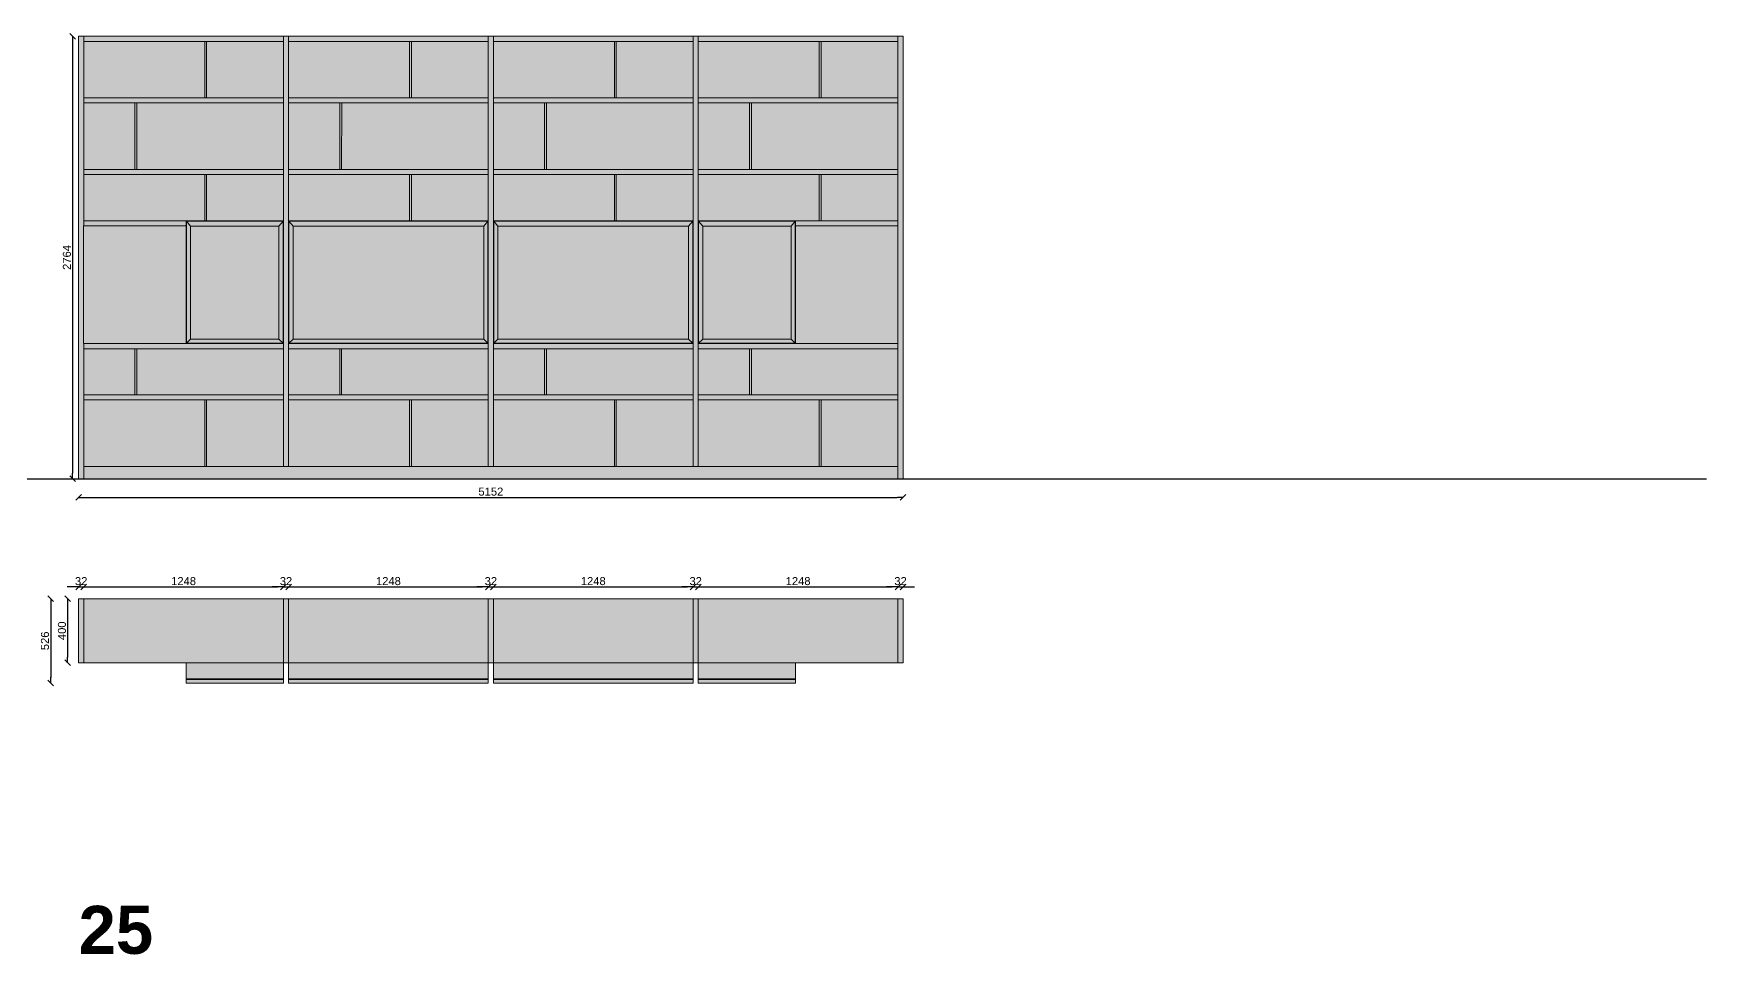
# Model space of a CAD drawing. Header units: inches. Extents: x -2150 to 187520, y -61540 to -22885.
# Drawn here: x 29867 to 40322, y -61540 to -55787 of the extents above; entities that cross this region are included whole.
import ezdxf

# ---------------------------------------------------------------- set-up
doc = ezdxf.new("R2010")
doc.units = ezdxf.units.IN
doc.header["$MEASUREMENT"] = 0
doc.layers.add('Linee arredi', color=3, linetype='Continuous', lineweight=20)
doc.layers.add('Retino arredi', color=7, linetype='Continuous', lineweight=0)
doc.layers.add('Quote', color=5, linetype='Continuous')
doc.styles.add('Arial', font='Arial.ttf')
doc.styles.add('Arial (bold)', font='Arial Bold.ttf')
doc.dimstyles.new('M&C_quote arredo', dxfattribs={"dimtxt": 50, "dimasz": 35.34668, "dimexe": 0, "dimexo": 0, "dimgap": 10, "dimtad": 1, "dimdec": 0, "dimtxsty": 'Arial', "dimblk": 'VW_SLASH', "dimcen": 0, "dimse1": 1, "dimse2": 1, "dimazin": 0, "dimtfac": 1, "dimtdec": 0, "dimtix": 1, "dimtmove": 0, "dimatfit": 0, "dimldrblk": 'VW_SLASH', "dimfxl": 0, "dimfxlon": 1, "dimfrac": 2, "dimtolj": 1, "dimarcsym": 0})

# ---------------------------------------------------------------- blocks, each defined once
blk = doc.blocks.new('VW_SLASH')
at = {"color": 0, "linetype": 'ByBlock', "lineweight": -2, "transparency": 16777216}
blk.add_line((0, 0), (-1, 0), dxfattribs=at)
at = {"color": 0, "linetype": 'Continuous', "lineweight": -2, "transparency": 16777216, "flags": 128}
blk.add_lwpolyline([(0.5, 0.5), (-0.5, -0.5)], dxfattribs=at)
blk = doc.blocks.new('*D199')
at = {"layer": 'Defpoints', "color": 0, "transparency": 16777216}
for p in [(30149, -59318), (30080, -59718), (30149, -59718)]:
    blk.add_point(p, dxfattribs=at)
at = {"layer": 'Quote', "color": 0, "lineweight": -2, "transparency": 16777216}
blk.add_line((30080, -59354), (30080, -59683), dxfattribs=at)
at = {"layer": 'Quote', "color": 0, "lineweight": -2, "transparency": 16777216, "xscale": 35.3466796875, "yscale": 35.3466796875, "zscale": 35.3466796875}
for p, rotation in [((30080, -59318), 90), ((30080, -59718), 270)]:
    blk.add_blockref('VW_SLASH', p, dxfattribs=dict(at, rotation=rotation))
at = {"layer": 'Quote', "color": 0, "transparency": 16777216, "insert": (30045, -59518), "char_height": 50, "attachment_point": 5, "rotation": 90, "style": 'Arial'}
blk.add_mtext('\\A1;400', dxfattribs=at)
blk = doc.blocks.new('*D200')
at = {"layer": 'Defpoints', "color": 0, "transparency": 16777216}
for p in [(30149, -59318), (29975, -59844), (30821, -59844)]:
    blk.add_point(p, dxfattribs=at)
at = {"layer": 'Quote', "color": 0, "lineweight": -2, "transparency": 16777216}
blk.add_line((29975, -59354), (29975, -59809), dxfattribs=at)
at = {"layer": 'Quote', "color": 0, "lineweight": -2, "transparency": 16777216, "xscale": 35.3466796875, "yscale": 35.3466796875, "zscale": 35.3466796875}
for p, rotation in [((29975, -59318), 90), ((29975, -59844), 270)]:
    blk.add_blockref('VW_SLASH', p, dxfattribs=dict(at, rotation=rotation))
at = {"layer": 'Quote', "color": 0, "transparency": 16777216, "insert": (29939, -59581), "char_height": 50, "attachment_point": 5, "rotation": 90, "style": 'Arial'}
blk.add_mtext('\\A1;526', dxfattribs=at)
blk = doc.blocks.new('*D201')
at = {"layer": 'Defpoints', "color": 0, "transparency": 16777216}
for p in [(30181, -59244), (30149, -59318), (30181, -59318)]:
    blk.add_point(p, dxfattribs=at)
at = {"layer": 'Quote', "color": 0, "lineweight": -2, "transparency": 16777216}
for p, q in [((30113, -59244), (30078, -59244)), ((30149, -59244), (30181, -59244)), ((30216, -59244), (30252, -59244))]:
    blk.add_line(p, q, dxfattribs=at)
at = {"layer": 'Quote', "color": 0, "lineweight": -2, "transparency": 16777216, "xscale": 35.3466796875, "yscale": 35.3466796875, "zscale": 35.3466796875}
blk.add_blockref('VW_SLASH', (30149, -59244), dxfattribs=at)
at = {"layer": 'Quote', "color": 0, "lineweight": -2, "transparency": 16777216, "xscale": 35.3466796875, "yscale": 35.3466796875, "zscale": 35.3466796875, "rotation": 180}
blk.add_blockref('VW_SLASH', (30181, -59244), dxfattribs=at)
at = {"layer": 'Quote', "color": 0, "transparency": 16777216, "insert": (30165, -59208), "char_height": 50, "attachment_point": 5, "style": 'Arial'}
blk.add_mtext('\\A1;32', dxfattribs=at)
blk = doc.blocks.new('*D202')
at = {"layer": 'Defpoints', "color": 0, "transparency": 16777216}
for p in [(31429, -59244), (30181, -59318), (31429, -59318)]:
    blk.add_point(p, dxfattribs=at)
at = {"layer": 'Quote', "color": 0, "lineweight": -2, "transparency": 16777216}
blk.add_line((30216, -59244), (31393, -59244), dxfattribs=at)
at = {"layer": 'Quote', "color": 0, "lineweight": -2, "transparency": 16777216, "xscale": 35.3466796875, "yscale": 35.3466796875, "zscale": 35.3466796875, "rotation": 180}
blk.add_blockref('VW_SLASH', (30181, -59244), dxfattribs=at)
at = {"layer": 'Quote', "color": 0, "lineweight": -2, "transparency": 16777216, "xscale": 35.3466796875, "yscale": 35.3466796875, "zscale": 35.3466796875}
blk.add_blockref('VW_SLASH', (31429, -59244), dxfattribs=at)
at = {"layer": 'Quote', "color": 0, "transparency": 16777216, "insert": (30805, -59208), "char_height": 50, "attachment_point": 5, "style": 'Arial'}
blk.add_mtext('\\A1;1248', dxfattribs=at)
blk = doc.blocks.new('*D203')
at = {"layer": 'Defpoints', "color": 0, "transparency": 16777216}
for p in [(30149, -55804), (30111, -58568), (30149, -58568)]:
    blk.add_point(p, dxfattribs=at)
at = {"layer": 'Quote', "color": 0, "lineweight": -2, "transparency": 16777216}
blk.add_line((30111, -55840), (30111, -58533), dxfattribs=at)
at = {"layer": 'Quote', "color": 0, "lineweight": -2, "transparency": 16777216, "xscale": 35.3466796875, "yscale": 35.3466796875, "zscale": 35.3466796875}
for p, rotation in [((30111, -55804), 90), ((30111, -58568), 270)]:
    blk.add_blockref('VW_SLASH', p, dxfattribs=dict(at, rotation=rotation))
at = {"layer": 'Quote', "color": 0, "transparency": 16777216, "insert": (30076, -57186), "char_height": 50, "attachment_point": 5, "rotation": 90, "style": 'Arial'}
blk.add_mtext('\\A1;2764', dxfattribs=at)
blk = doc.blocks.new('*D204')
at = {"layer": 'Defpoints', "color": 0, "transparency": 16777216}
for p in [(30149, -58568), (35301, -58568), (35301, -58685)]:
    blk.add_point(p, dxfattribs=at)
at = {"layer": 'Quote', "color": 0, "lineweight": -2, "transparency": 16777216}
blk.add_line((30184, -58685), (35265, -58685), dxfattribs=at)
at = {"layer": 'Quote', "color": 0, "lineweight": -2, "transparency": 16777216, "xscale": 35.3466796875, "yscale": 35.3466796875, "zscale": 35.3466796875, "rotation": 180}
blk.add_blockref('VW_SLASH', (30149, -58685), dxfattribs=at)
at = {"layer": 'Quote', "color": 0, "lineweight": -2, "transparency": 16777216, "xscale": 35.3466796875, "yscale": 35.3466796875, "zscale": 35.3466796875}
blk.add_blockref('VW_SLASH', (35301, -58685), dxfattribs=at)
at = {"layer": 'Quote', "color": 0, "transparency": 16777216, "insert": (32725, -58649), "char_height": 50, "attachment_point": 5, "style": 'Arial'}
blk.add_mtext('\\A1;5152', dxfattribs=at)
blk = doc.blocks.new('*D205')
at = {"layer": 'Defpoints', "color": 0, "transparency": 16777216}
for p in [(31461, -59244), (31429, -59318), (31461, -59318)]:
    blk.add_point(p, dxfattribs=at)
at = {"layer": 'Quote', "color": 0, "lineweight": -2, "transparency": 16777216}
for p, q in [((31393, -59244), (31358, -59244)), ((31429, -59244), (31461, -59244)), ((31496, -59244), (31532, -59244))]:
    blk.add_line(p, q, dxfattribs=at)
at = {"layer": 'Quote', "color": 0, "lineweight": -2, "transparency": 16777216, "xscale": 35.3466796875, "yscale": 35.3466796875, "zscale": 35.3466796875}
blk.add_blockref('VW_SLASH', (31429, -59244), dxfattribs=at)
at = {"layer": 'Quote', "color": 0, "lineweight": -2, "transparency": 16777216, "xscale": 35.3466796875, "yscale": 35.3466796875, "zscale": 35.3466796875, "rotation": 180}
blk.add_blockref('VW_SLASH', (31461, -59244), dxfattribs=at)
at = {"layer": 'Quote', "color": 0, "transparency": 16777216, "insert": (31445, -59208), "char_height": 50, "attachment_point": 5, "style": 'Arial'}
blk.add_mtext('\\A1;32', dxfattribs=at)
blk = doc.blocks.new('*D206')
at = {"layer": 'Defpoints', "color": 0, "transparency": 16777216}
for p in [(32709, -59244), (31461, -59318), (32709, -59318)]:
    blk.add_point(p, dxfattribs=at)
at = {"layer": 'Quote', "color": 0, "lineweight": -2, "transparency": 16777216}
blk.add_line((31496, -59244), (32673, -59244), dxfattribs=at)
at = {"layer": 'Quote', "color": 0, "lineweight": -2, "transparency": 16777216, "xscale": 35.3466796875, "yscale": 35.3466796875, "zscale": 35.3466796875, "rotation": 180}
blk.add_blockref('VW_SLASH', (31461, -59244), dxfattribs=at)
at = {"layer": 'Quote', "color": 0, "lineweight": -2, "transparency": 16777216, "xscale": 35.3466796875, "yscale": 35.3466796875, "zscale": 35.3466796875}
blk.add_blockref('VW_SLASH', (32709, -59244), dxfattribs=at)
at = {"layer": 'Quote', "color": 0, "transparency": 16777216, "insert": (32085, -59208), "char_height": 50, "attachment_point": 5, "style": 'Arial'}
blk.add_mtext('\\A1;1248', dxfattribs=at)
blk = doc.blocks.new('*D207')
at = {"layer": 'Defpoints', "color": 0, "transparency": 16777216}
for p in [(32741, -59244), (32709, -59318), (32741, -59318)]:
    blk.add_point(p, dxfattribs=at)
at = {"layer": 'Quote', "color": 0, "lineweight": -2, "transparency": 16777216}
for p, q in [((32673, -59244), (32638, -59244)), ((32709, -59244), (32741, -59244)), ((32776, -59244), (32812, -59244))]:
    blk.add_line(p, q, dxfattribs=at)
at = {"layer": 'Quote', "color": 0, "lineweight": -2, "transparency": 16777216, "xscale": 35.3466796875, "yscale": 35.3466796875, "zscale": 35.3466796875}
blk.add_blockref('VW_SLASH', (32709, -59244), dxfattribs=at)
at = {"layer": 'Quote', "color": 0, "lineweight": -2, "transparency": 16777216, "xscale": 35.3466796875, "yscale": 35.3466796875, "zscale": 35.3466796875, "rotation": 180}
blk.add_blockref('VW_SLASH', (32741, -59244), dxfattribs=at)
at = {"layer": 'Quote', "color": 0, "transparency": 16777216, "insert": (32725, -59208), "char_height": 50, "attachment_point": 5, "style": 'Arial'}
blk.add_mtext('\\A1;32', dxfattribs=at)
blk = doc.blocks.new('*D208')
at = {"layer": 'Defpoints', "color": 0, "transparency": 16777216}
for p in [(33989, -59244), (32741, -59318), (33989, -59318)]:
    blk.add_point(p, dxfattribs=at)
at = {"layer": 'Quote', "color": 0, "lineweight": -2, "transparency": 16777216}
blk.add_line((32776, -59244), (33953, -59244), dxfattribs=at)
at = {"layer": 'Quote', "color": 0, "lineweight": -2, "transparency": 16777216, "xscale": 35.3466796875, "yscale": 35.3466796875, "zscale": 35.3466796875, "rotation": 180}
blk.add_blockref('VW_SLASH', (32741, -59244), dxfattribs=at)
at = {"layer": 'Quote', "color": 0, "lineweight": -2, "transparency": 16777216, "xscale": 35.3466796875, "yscale": 35.3466796875, "zscale": 35.3466796875}
blk.add_blockref('VW_SLASH', (33989, -59244), dxfattribs=at)
at = {"layer": 'Quote', "color": 0, "transparency": 16777216, "insert": (33365, -59208), "char_height": 50, "attachment_point": 5, "style": 'Arial'}
blk.add_mtext('\\A1;1248', dxfattribs=at)
blk = doc.blocks.new('*D209')
at = {"layer": 'Defpoints', "color": 0, "transparency": 16777216}
for p in [(34021, -59244), (33989, -59318), (34021, -59318)]:
    blk.add_point(p, dxfattribs=at)
at = {"layer": 'Quote', "color": 0, "lineweight": -2, "transparency": 16777216}
for p, q in [((33953, -59244), (33918, -59244)), ((33989, -59244), (34021, -59244)), ((34056, -59244), (34092, -59244))]:
    blk.add_line(p, q, dxfattribs=at)
at = {"layer": 'Quote', "color": 0, "lineweight": -2, "transparency": 16777216, "xscale": 35.3466796875, "yscale": 35.3466796875, "zscale": 35.3466796875}
blk.add_blockref('VW_SLASH', (33989, -59244), dxfattribs=at)
at = {"layer": 'Quote', "color": 0, "lineweight": -2, "transparency": 16777216, "xscale": 35.3466796875, "yscale": 35.3466796875, "zscale": 35.3466796875, "rotation": 180}
blk.add_blockref('VW_SLASH', (34021, -59244), dxfattribs=at)
at = {"layer": 'Quote', "color": 0, "transparency": 16777216, "insert": (34005, -59208), "char_height": 50, "attachment_point": 5, "style": 'Arial'}
blk.add_mtext('\\A1;32', dxfattribs=at)
blk = doc.blocks.new('*D210')
at = {"layer": 'Defpoints', "color": 0, "transparency": 16777216}
for p in [(35269, -59244), (34021, -59318), (35269, -59318)]:
    blk.add_point(p, dxfattribs=at)
at = {"layer": 'Quote', "color": 0, "lineweight": -2, "transparency": 16777216}
blk.add_line((34056, -59244), (35233, -59244), dxfattribs=at)
at = {"layer": 'Quote', "color": 0, "lineweight": -2, "transparency": 16777216, "xscale": 35.3466796875, "yscale": 35.3466796875, "zscale": 35.3466796875, "rotation": 180}
blk.add_blockref('VW_SLASH', (34021, -59244), dxfattribs=at)
at = {"layer": 'Quote', "color": 0, "lineweight": -2, "transparency": 16777216, "xscale": 35.3466796875, "yscale": 35.3466796875, "zscale": 35.3466796875}
blk.add_blockref('VW_SLASH', (35269, -59244), dxfattribs=at)
at = {"layer": 'Quote', "color": 0, "transparency": 16777216, "insert": (34645, -59208), "char_height": 50, "attachment_point": 5, "style": 'Arial'}
blk.add_mtext('\\A1;1248', dxfattribs=at)
blk = doc.blocks.new('*D211')
at = {"layer": 'Defpoints', "color": 0, "transparency": 16777216}
for p in [(35301, -59244), (35269, -59318), (35301, -59318)]:
    blk.add_point(p, dxfattribs=at)
at = {"layer": 'Quote', "color": 0, "lineweight": -2, "transparency": 16777216}
for p, q in [((35233, -59244), (35198, -59244)), ((35269, -59244), (35301, -59244)), ((35336, -59244), (35372, -59244))]:
    blk.add_line(p, q, dxfattribs=at)
at = {"layer": 'Quote', "color": 0, "lineweight": -2, "transparency": 16777216, "xscale": 35.3466796875, "yscale": 35.3466796875, "zscale": 35.3466796875}
blk.add_blockref('VW_SLASH', (35269, -59244), dxfattribs=at)
at = {"layer": 'Quote', "color": 0, "lineweight": -2, "transparency": 16777216, "xscale": 35.3466796875, "yscale": 35.3466796875, "zscale": 35.3466796875, "rotation": 180}
blk.add_blockref('VW_SLASH', (35301, -59244), dxfattribs=at)
at = {"layer": 'Quote', "color": 0, "transparency": 16777216, "insert": (35285, -59208), "char_height": 50, "attachment_point": 5, "style": 'Arial'}
blk.add_mtext('\\A1;32', dxfattribs=at)

msp = doc.modelspace()

# ---------------------------------------------------------------- hatches: boundary and pattern name
at = {"layer": 'Retino arredi'}
h = msp.add_hatch(color=256, dxfattribs=at)
h.dxf.hatch_style = 1
h.paths.add_polyline_path([(35300.8, -58568.3), (35300.8, -55804.3), (30148.8, -55804.3), (30148.8, -58568.3)])
h.paths.add_polyline_path([(34020.8, -58492.3), (34020.8, -58076.2), (35268.8, -58076.2), (35268.8, -58492.3)], flags=16)
h.paths.add_polyline_path([(34020.8, -58044.3), (34020.8, -57756.3), (35268.8, -57756.3), (35268.8, -58044.3)], flags=16)
h.paths.add_polyline_path([(34628.8, -57724.3), (34020.8, -57724.3), (34020.8, -56956.3), (34020.8, -56668.3), (35268.8, -56668.3), (35268.8, -56956.3), (34628.8, -56956.3), (34628.8, -56988.3), (35268.8, -56988.3), (35268.8, -57724.3)], flags=16)
h.paths.add_polyline_path([(33988.8, -58492.3), (32740.8, -58492.3), (32740.8, -58076.2), (33988.8, -58076.2)], flags=16)
h.paths.add_polyline_path([(33988.8, -58044.3), (32740.8, -58044.3), (32740.8, -57756.3), (33988.8, -57756.3)], flags=16)
h.paths.add_polyline_path([(33988.8, -57724.3), (32740.8, -57724.3), (32740.8, -56956.3), (32740.8, -56668.3), (33988.8, -56668.3), (33988.8, -56956.3)], flags=16)
h.paths.add_polyline_path([(34020.8, -56635.6), (34020.8, -56219.6), (35268.8, -56219.6), (35268.8, -56635.6)], flags=16)
h.paths.add_polyline_path([(33988.8, -56635.6), (32740.8, -56635.6), (32740.8, -56219.6), (33988.8, -56219.6)], flags=16)
h.paths.add_polyline_path([(34020.8, -56188.3), (34020.8, -55836.3), (35268.8, -55836.3), (35268.8, -56188.3)], flags=16)
h.paths.add_polyline_path([(32708.8, -58492.3), (31460.8, -58492.3), (31460.8, -58076.3), (32708.8, -58076.3)], flags=16)
h.paths.add_polyline_path([(32708.8, -58044.3), (31460.8, -58044.3), (31460.8, -57756.3), (32708.8, -57756.3)], flags=16)
h.paths.add_polyline_path([(33988.8, -56188.3), (32740.8, -56188.3), (32740.8, -55836.3), (33988.8, -55836.3)], flags=16)
h.paths.add_polyline_path([(32708.8, -57724.3), (31460.8, -57724.3), (31460.8, -56956.3), (31460.8, -56668.3), (32708.8, -56668.3), (32708.8, -56956.3), (32708.8, -56956.3)], flags=16)
h.paths.add_polyline_path([(32708.8, -56635.6), (31460.8, -56635.6), (31460.8, -56219.6), (32708.8, -56219.6)], flags=16)
h.paths.add_polyline_path([(32708.8, -56188.3), (31460.8, -56188.3), (31460.8, -55836.3), (32708.8, -55836.3)], flags=16)
h.paths.add_polyline_path([(31428.8, -58492.3), (30180.8, -58492.3), (30180.8, -58076.2), (31428.8, -58076.2)], flags=16)
h.paths.add_polyline_path([(31428.8, -58044.3), (30180.8, -58044.3), (30180.8, -57756.3), (31428.8, -57756.3)], flags=16)
h.paths.add_polyline_path([(31428.8, -57724.3), (30820.8, -57724.3), (30180.2, -57724.3), (30180.2, -56988.2), (30820.8, -56988.2), (30820.8, -56956.3), (30180.8, -56956.3), (30180.8, -56668.3), (31428.8, -56668.3), (31428.8, -56956.3), (31428.8, -56956.3)], flags=16)
h.paths.add_polyline_path([(31428.8, -56635.6), (30180.8, -56635.6), (30180.8, -56219.6), (31428.8, -56219.6)], flags=16)
h.paths.add_polyline_path([(31428.8, -56188.3), (30180.8, -56188.3), (30180.8, -55836.3), (31428.8, -55836.3)], flags=16)
h = msp.add_hatch(color=254, dxfattribs=at)
h.dxf.hatch_style = 1
h.paths.add_polyline_path([(35268.8, -55836.3), (34020.8, -55836.3), (34020.8, -56188.3), (35268.8, -56188.3)])
h.paths.add_polyline_path([(35268.8, -56219.6), (34020.8, -56219.6), (34020.8, -56635.6), (35268.8, -56635.6)])
h.paths.add_polyline_path([(35268.8, -56668.3), (34020.8, -56668.3), (34020.8, -56956.3), (34628.8, -56956.3), (35268.8, -56956.3)])
h.paths.add_polyline_path([(35268.8, -56988.3), (34628.8, -56988.3), (34628.8, -57724.3), (35268.8, -57724.3)])
h.paths.add_polyline_path([(35268.8, -57756.3), (34020.8, -57756.3), (34020.8, -58044.3), (35268.8, -58044.3)])
h.paths.add_polyline_path([(35268.8, -58076.2), (34020.8, -58076.2), (34020.8, -58492.3), (35268.8, -58492.3)])
h.paths.add_polyline_path([(33988.8, -58076.2), (32740.8, -58076.2), (32740.8, -58492.3), (33988.8, -58492.3)])
h.paths.add_polyline_path([(33988.8, -57756.3), (32740.8, -57756.3), (32740.8, -58044.3), (33988.8, -58044.3)])
h.paths.add_polyline_path([(33988.8, -56668.3), (32740.8, -56668.3), (32740.8, -56956.3), (33988.8, -56956.3)])
h.paths.add_polyline_path([(33988.8, -56219.6), (32740.8, -56219.6), (32740.8, -56635.6), (33988.8, -56635.6)])
h.paths.add_polyline_path([(33988.8, -55836.3), (32740.8, -55836.3), (32740.8, -56188.3), (33988.8, -56188.3)])
h.paths.add_polyline_path([(32708.8, -55836.3), (31460.8, -55836.3), (31460.8, -56188.3), (32708.8, -56188.3)])
h.paths.add_polyline_path([(32708.8, -56219.6), (31460.8, -56219.6), (31460.8, -56635.6), (32708.8, -56635.6)])
h.paths.add_polyline_path([(32708.8, -56668.3), (31460.8, -56668.3), (31460.8, -56956.3), (32708.8, -56956.3)])
h.paths.add_polyline_path([(32708.8, -57756.3), (31460.8, -57756.3), (31460.8, -58044.3), (32708.8, -58044.3)])
h.paths.add_polyline_path([(32708.8, -58076.3), (31460.8, -58076.3), (31460.8, -58492.3), (32708.8, -58492.3)])
h.paths.add_polyline_path([(31428.8, -58076.2), (30180.8, -58076.2), (30180.8, -58492.3), (31428.8, -58492.3)])
h.paths.add_polyline_path([(31428.8, -57756.3), (30180.8, -57756.3), (30180.8, -58044.3), (31428.8, -58044.3)])
h.paths.add_polyline_path([(30820.8, -56988.2), (30180.2, -56988.2), (30180.2, -57724.3), (30820.8, -57724.3)])
h.paths.add_polyline_path([(31428.8, -56668.3), (30180.8, -56668.3), (30180.8, -56956.3), (30820.8, -56956.3), (30820.8, -56956.3), (31428.8, -56956.3)])
h.paths.add_polyline_path([(31428.8, -56219.6), (30180.8, -56219.6), (30180.8, -56635.6), (31428.8, -56635.6)])
h.paths.add_polyline_path([(31428.8, -55836.3), (30180.8, -55836.3), (30180.8, -56188.3), (31428.8, -56188.3)])
h = msp.add_hatch(color=253, dxfattribs=at)
h.dxf.hatch_style = 1
h.paths.add_polyline_path([(30820.8, -57724.3), (31428.8, -57724.3), (31428.8, -56956.3), (30820.8, -56956.3)])
h.paths.add_polyline_path([(31460.8, -56956.3), (32708.8, -56956.3), (32708.8, -57724.3), (31460.8, -57724.3)])
h.paths.add_polyline_path([(32740.8, -57724.3), (33988.8, -57724.3), (33988.8, -56956.3), (32740.8, -56956.3)])
h.paths.add_polyline_path([(34020.8, -56956.3), (34628.8, -56956.3), (34628.8, -57724.3), (34020.8, -57724.3)])
h = msp.add_hatch(color=256, dxfattribs=at)
h.dxf.hatch_style = 1
h.paths.add_polyline_path([(30148.8, -59318.3), (35300.8, -59318.3), (35300.8, -59718.3), (30148.8, -59718.3)])
h = msp.add_hatch(color=253, dxfattribs=at)
h.dxf.hatch_style = 1
h.paths.add_polyline_path([(31428.8, -59844.3), (30820.8, -59844.3), (30820.8, -59718.3), (31428.8, -59718.3)])
h.paths.add_polyline_path([(32708.8, -59844.3), (31460.8, -59844.3), (31460.8, -59718.3), (32708.8, -59718.3)])
h.paths.add_polyline_path([(33988.8, -59844.3), (32740.8, -59844.3), (32740.8, -59718.3), (33988.8, -59718.3)])
h.paths.add_polyline_path([(34628.8, -59844.3), (34020.8, -59844.3), (34020.8, -59718.3), (34628.8, -59718.3)])

# ---------------------------------------------------------------- linework, layer by layer
msp.add_line((-2149.6, -58568.3), (40321.6, -58568.3))
at = {"layer": 'Linee arredi'}
for p, q in [((30180.8, -55804.3), (30180.8, -55836.3)), ((31428.8, -55804.3), (31428.8, -55836.3)), ((31460.8, -55804.3), (31460.8, -55836.3)), ((32708.8, -55804.3), (32708.8, -55836.3)), ((32740.8, -55804.3), (32740.8, -55836.3)), ((33988.8, -55804.3), (33988.8, -55836.3)), ((34020.8, -55804.3), (34020.8, -55836.3)), ((35268.8, -55804.3), (35268.8, -55836.3)), ((30180.8, -56188.3), (30180.8, -56219.6)), ((31428.8, -56188.3), (31428.8, -56219.6)), ((31460.8, -56188.3), (31460.8, -56219.6)), ((32708.8, -56188.3), (32708.8, -56219.6)), ((32740.8, -56188.3), (32740.8, -56219.6)), ((33988.8, -56188.3), (33988.8, -56219.6)), ((34020.8, -56188.3), (34020.8, -56219.6)), ((35268.8, -56188.3), (35268.8, -56219.6)), ((30180.8, -56635.6), (30180.8, -56669)), ((31428.8, -56635.6), (31428.8, -56669)), ((31460.8, -56635.6), (31460.8, -56669)), ((32708.8, -56635.6), (32708.8, -56669)), ((32740.8, -56635.6), (32740.8, -56669)), ((33988.8, -56635.6), (33988.8, -56669)), ((34020.8, -56635.6), (34020.8, -56669)), ((35268.8, -56635.6), (35268.8, -56669)), ((30180.8, -56956.3), (30180.8, -56988.3)), ((30822.8, -56958.3), (30820.8, -56956.3)), ((30848.8, -56991), (30822.8, -56958.3)), ((31400.8, -56991), (31426.8, -56958.3)), ((31426.8, -56958.3), (31428.8, -56956.3)), ((31462.8, -56958.3), (31460.8, -56956.3)), ((31488.8, -56991), (31462.8, -56958.3)), ((32680.8, -56991), (32706.8, -56958.3)), ((32706.8, -56958.3), (32708.8, -56956.3)), ((32742.8, -56958.3), (32740.8, -56956.3)), ((32768.8, -56991), (32742.8, -56958.3)), ((33960.8, -56991), (33986.8, -56958.3)), ((33986.8, -56958.3), (33988.8, -56956.3)), ((34022.8, -56958.3), (34020.8, -56956.3)), ((34048.8, -56991), (34022.8, -56958.3)), ((34600.8, -56991), (34626.8, -56958.3)), ((34626.8, -56958.3), (34628.8, -56956.3)), ((35268.8, -56956.3), (35268.8, -56988.3)), ((30820.8, -57724.3), (30848.8, -57696.3)), ((31428.8, -57724.3), (31400.8, -57696.3)), ((31460.8, -57724.3), (31488.8, -57696.3)), ((32708.8, -57724.3), (32680.8, -57696.3)), ((32740.8, -57724.3), (32768.8, -57696.3)), ((33988.8, -57724.3), (33960.8, -57696.3)), ((34020.8, -57724.3), (34048.8, -57696.3)), ((34628.8, -57724.3), (34600.8, -57696.3)), ((30180.8, -57724.3), (30180.8, -57756.3)), ((31428.8, -57724.3), (31428.8, -57756.3)), ((31460.8, -57724.3), (31460.8, -57756.3)), ((32708.8, -57724.3), (32708.8, -57756.3)), ((32740.8, -57724.3), (32740.8, -57756.3)), ((33988.8, -57724.3), (33988.8, -57756.3)), ((34020.8, -57724.3), (34020.8, -57756.3)), ((35268.8, -57724.3), (35268.8, -57756.3)), ((30180.8, -58044.3), (30180.8, -58076.2)), ((31428.8, -58044.3), (31428.8, -58076.2)), ((31460.8, -58044.3), (31460.8, -58076.2)), ((32708.8, -58044.3), (32708.8, -58076.2)), ((32740.8, -58044.3), (32740.8, -58076.2)), ((33988.8, -58044.3), (33988.8, -58076.2)), ((34020.8, -58044.3), (34020.8, -58076.2)), ((35268.8, -58044.3), (35268.8, -58076.2)), ((30180.8, -58492.3), (30180.8, -58568.3)), ((31460.8, -58492.3), (31428.8, -58492.3)), ((32740.8, -58492.3), (32708.8, -58492.3)), ((34020.8, -58492.3), (33988.8, -58492.3)), ((35268.8, -58492.3), (35268.8, -58568.3)), ((30180.8, -59318.3), (30180.8, -59718.3)), ((31428.8, -59318.3), (31428.8, -59718.3)), ((31460.8, -59318.3), (31460.8, -59718.3)), ((32708.8, -59318.3), (32708.8, -59718.3)), ((32740.8, -59318.3), (32740.8, -59718.3)), ((33988.8, -59318.3), (33988.8, -59718.3)), ((34020.8, -59318.3), (34020.8, -59718.3)), ((35268.8, -59318.3), (35268.8, -59718.3)), ((31428.8, -59818.3), (30820.8, -59818.3)), ((30820.8, -59822.3), (31428.8, -59822.3)), ((32708.8, -59818.3), (31460.8, -59818.3)), ((31460.8, -59822.3), (32708.8, -59822.3)), ((33988.8, -59818.3), (32740.8, -59818.3)), ((32740.8, -59822.3), (33988.8, -59822.3)), ((34628.8, -59818.3), (34020.8, -59818.3)), ((34020.8, -59822.3), (34628.8, -59822.3))]:
    msp.add_line(p, q, dxfattribs=at)
for points in [[(30148.8, -55804.3), (35300.8, -55804.3), (35300.8, -58568.3), (30148.8, -58568.3)], [(31428.8, -56188.3), (30180.8, -56188.3), (30180.8, -55836.3), (31428.8, -55836.3)], [(32708.8, -55836.3), (31460.8, -55836.3), (31460.8, -56188.3), (32708.8, -56188.3)], [(33988.8, -55836.3), (32740.8, -55836.3), (32740.8, -56188.3), (33988.8, -56188.3)], [(35268.8, -56188.3), (34020.8, -56188.3), (34020.8, -55836.3), (35268.8, -55836.3)], [(31428.8, -56635.6), (30180.8, -56635.6), (30180.8, -56219.6), (31428.8, -56219.6)], [(32708.8, -56219.6), (31460.8, -56219.6), (31460.8, -56635.6), (32708.8, -56635.6)], [(33988.8, -56219.6), (32740.8, -56219.6), (32740.8, -56635.6), (33988.8, -56635.6)], [(35268.8, -56635.6), (34020.8, -56635.6), (34020.8, -56219.6), (35268.8, -56219.6)], [(30180.8, -56956.3), (31428.8, -56956.3), (31428.8, -56668.3), (30180.8, -56668.3)], [(31460.8, -56956.3), (32708.8, -56956.3), (32708.8, -56668.3), (31460.8, -56668.3)], [(32740.8, -56956.3), (33988.8, -56956.3), (33988.8, -56668.3), (32740.8, -56668.3)], [(34020.8, -56956.3), (35268.8, -56956.3), (35268.8, -56668.3), (34020.8, -56668.3)], [(30820.8, -57724.3), (31428.8, -57724.3), (31428.8, -56956.3), (30820.8, -56956.3)], [(30822.8, -56958.3), (31426.8, -56958.3), (31426.8, -57722.3), (30822.8, -57722.3)], [(31460.8, -56956.3), (32708.8, -56956.3), (32708.8, -57724.3), (31460.8, -57724.3)], [(31462.8, -56958.3), (32706.8, -56958.3), (32706.8, -57722.3), (31462.8, -57722.3)], [(32740.8, -57724.3), (33988.8, -57724.3), (33988.8, -56956.3), (32740.8, -56956.3)], [(32742.8, -56958.3), (33986.8, -56958.3), (33986.8, -57722.3), (32742.8, -57722.3)], [(34020.8, -56956.3), (34628.8, -56956.3), (34628.8, -57724.3), (34020.8, -57724.3)], [(34022.8, -56958.3), (34626.8, -56958.3), (34626.8, -57722.3), (34022.8, -57722.3)], [(30180.2, -56988.2), (30820.8, -56988.2), (30820.8, -57724.3), (30180.2, -57724.3)], [(30848.8, -56991), (31400.8, -56991), (31400.8, -57696.3), (30848.8, -57696.3)], [(31488.8, -56991), (32680.8, -56991), (32680.8, -57696.3), (31488.8, -57696.3)], [(32768.8, -56991), (33960.8, -56991), (33960.8, -57696.3), (32768.8, -57696.3)], [(34048.8, -56991), (34600.8, -56991), (34600.8, -57696.3), (34048.8, -57696.3)], [(34628.8, -57724.3), (35268.8, -57724.3), (35268.8, -56988.3), (34628.8, -56988.3)], [(30180.8, -58044.3), (31428.8, -58044.3), (31428.8, -57756.3), (30180.8, -57756.3)], [(31460.8, -58044.3), (32708.8, -58044.3), (32708.8, -57756.3), (31460.8, -57756.3)], [(32740.8, -58044.3), (33988.8, -58044.3), (33988.8, -57756.3), (32740.8, -57756.3)], [(34020.8, -58044.3), (35268.8, -58044.3), (35268.8, -57756.3), (34020.8, -57756.3)], [(31428.8, -58492.3), (30180.8, -58492.3), (30180.8, -58076.2), (31428.8, -58076.2)], [(32708.8, -58076.3), (31460.8, -58076.3), (31460.8, -58492.3), (32708.8, -58492.3)], [(33988.8, -58076.2), (32740.8, -58076.2), (32740.8, -58492.3), (33988.8, -58492.3)], [(35268.8, -58492.3), (34020.8, -58492.3), (34020.8, -58076.2), (35268.8, -58076.2)], [(30148.8, -59318.3), (35300.8, -59318.3), (35300.8, -59718.3), (30148.8, -59718.3)], [(31428.8, -59844.3), (30820.8, -59844.3), (30820.8, -59718.3), (31428.8, -59718.3)], [(32708.8, -59844.3), (31460.8, -59844.3), (31460.8, -59718.3), (32708.8, -59718.3)], [(33988.8, -59844.3), (32740.8, -59844.3), (32740.8, -59718.3), (33988.8, -59718.3)], [(34628.8, -59844.3), (34020.8, -59844.3), (34020.8, -59718.3), (34628.8, -59718.3)]]:
    msp.add_lwpolyline(points, close=True, dxfattribs=at)
for points in [[(30936.8, -56188.3), (30936.9, -55836.3)], [(30948.8, -56188.3), (30948.9, -55836.3)], [(32216.8, -56188.3), (32216.9, -55836.3)], [(32228.8, -56188.3), (32228.9, -55836.3)], [(33496.8, -56188.3), (33496.9, -55836.3)], [(33508.8, -56188.3), (33508.9, -55836.3)], [(34776.8, -56188.3), (34776.9, -55836.3)], [(34788.8, -56188.3), (34788.9, -55836.3)], [(30500.8, -56636.1), (30500.9, -56220.5)], [(30512.8, -56636.1), (30512.9, -56220.5)], [(31780.8, -56636.1), (31780.9, -56220.5)], [(31792.8, -56636.1), (31792.9, -56220.5)], [(33060.8, -56636.1), (33060.9, -56220.5)], [(33072.8, -56636.1), (33072.9, -56220.5)], [(34340.8, -56636.1), (34340.9, -56220.5)], [(34352.8, -56636.1), (34352.9, -56220.5)], [(30936.8, -56956.3), (30936.8, -56668.4)], [(30948.8, -56956.3), (30948.8, -56668.4)], [(32216.8, -56956.3), (32216.8, -56668.4)], [(32228.8, -56956.3), (32228.8, -56668.4)], [(33496.8, -56956.3), (33496.8, -56668.4)], [(33508.8, -56956.3), (33508.8, -56668.4)], [(34776.8, -56956.3), (34776.8, -56668.4)], [(34788.8, -56956.3), (34788.8, -56668.4)], [(30500.8, -58044.3), (30500.8, -57756.4)], [(30512.8, -58044.3), (30512.8, -57756.4)], [(31780.8, -58044.3), (31780.8, -57756.4)], [(31792.8, -58044.3), (31792.8, -57756.4)], [(33060.8, -58044.3), (33060.8, -57756.4)], [(33072.8, -58044.3), (33072.8, -57756.4)], [(34340.8, -58044.3), (34340.8, -57756.4)], [(34352.8, -58044.3), (34352.8, -57756.4)], [(30936.8, -58492.3), (30936.9, -58076.6)], [(30948.8, -58492.3), (30948.9, -58076.6)], [(32216.8, -58492.1), (32216.9, -58076.5)], [(32228.8, -58492.1), (32228.9, -58076.5)], [(33496.8, -58492.3), (33496.9, -58076.6)], [(33508.8, -58492.3), (33508.9, -58076.6)], [(34776.8, -58492.3), (34776.9, -58076.6)], [(34788.8, -58492.3), (34788.9, -58076.6)]]:
    msp.add_lwpolyline(points, dxfattribs=at)

# ---------------------------------------------------------------- texts
at = {"layer": 'Linee arredi', "transparency": 33554687, "insert": (30148.8, -61540.5), "char_height": 300, "attachment_point": 7, "line_spacing_factor": 1.006858, "style": 'Arial (bold)'}
msp.add_mtext_dynamic_manual_height_columns('25', width=1350.149, gutter_width=12.5, heights=[0], dxfattribs=at)

# ---------------------------------------------------------------- dimensions: what is measured, and where the dimension line sits
at = {"layer": 'Quote', "color": 7}
for base, p1, p2, picture, middle in [((30111.4, -58568.3), (30148.8, -55804.3), (30148.8, -58568.3), '*D203', (30075.8, -57186.3)), ((29974.9, -59844.3), (30148.8, -59318.3), (30820.8, -59844.3), '*D200', (29939.3, -59581.3)), ((30080.3, -59718.3), (30148.8, -59318.3), (30148.8, -59718.3), '*D199', (30044.8, -59518.3))]:
    dim = msp.add_linear_dim(base=base, p1=p1, p2=p2, angle=90, dimstyle='M&C_quote arredo', override={"dimpost": '<>', "dimtmove": 1}, dxfattribs=at)
    dim.commit()
    dim.dimension.update_dxf_attribs({"geometry": picture, "text_midpoint": middle})
for base, p1, p2, picture, middle in [((35300.8, -58684.9), (30148.8, -58568.3), (35300.8, -58568.3), '*D204', (32724.8, -58649.3)), ((30180.8, -59243.7), (30148.8, -59318.3), (30180.8, -59318.3), '*D201', (30164.8, -59208.2)), ((31428.8, -59243.7), (30180.8, -59318.3), (31428.8, -59318.3), '*D202', (30804.8, -59208.2)), ((31460.8, -59243.7), (31428.8, -59318.3), (31460.8, -59318.3), '*D205', (31444.8, -59208.2)), ((32708.8, -59243.7), (31460.8, -59318.3), (32708.8, -59318.3), '*D206', (32084.8, -59208.2)), ((32740.8, -59243.7), (32708.8, -59318.3), (32740.8, -59318.3), '*D207', (32724.8, -59208.2)), ((33988.8, -59243.7), (32740.8, -59318.3), (33988.8, -59318.3), '*D208', (33364.8, -59208.2)), ((34020.8, -59243.7), (33988.8, -59318.3), (34020.8, -59318.3), '*D209', (34004.8, -59208.2)), ((35268.8, -59243.7), (34020.8, -59318.3), (35268.8, -59318.3), '*D210', (34644.8, -59208.2)), ((35300.8, -59243.7), (35268.8, -59318.3), (35300.8, -59318.3), '*D211', (35284.8, -59208.2))]:
    dim = msp.add_linear_dim(base=base, p1=p1, p2=p2, dimstyle='M&C_quote arredo', override={"dimpost": '<>', "dimtmove": 1}, dxfattribs=at)
    dim.commit()
    dim.dimension.update_dxf_attribs({"geometry": picture, "text_midpoint": middle})

doc.saveas('drawing.dxf')
